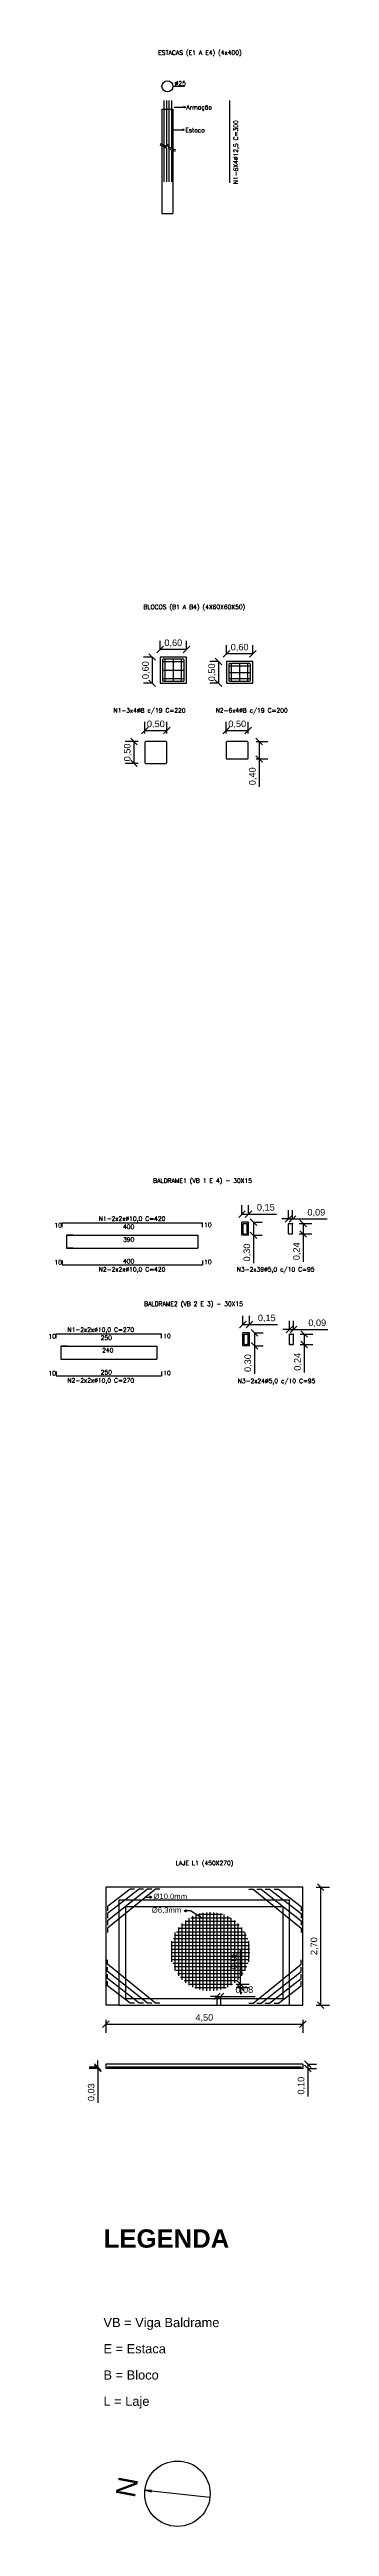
# Model space of a CAD drawing. Extents: x 0 to 11638, y -6007 to 0.
# Drawn here: x 10813.1 to 10819.5, y -5684.1 to -5627.5 of the extents above; entities that cross this region are included whole.
import ezdxf

# ---------------------------------------------------------------- set-up
doc = ezdxf.new("R2010")
doc.units = 0
doc.layers.get('0').update_dxf_attribs({"linetype": 'CONTINUOUS'})
doc.layers.get('Defpoints').update_dxf_attribs({"linetype": 'CONTINUOUS'})
for name, color, linetype in [('035', 5, 'CONTINUOUS'), ('ARQ - Cotas', 1, 'CONTINUOUS'), ('Arquitetônico - Alvenaria Alta', 251, 'CONTINUOUS'), ('Arquitetônico - Textos', 4, 'CONTINUOUS')]:
    doc.layers.add(name, color=color, linetype=linetype)
doc.layers.add('ARQ - Esquadrias', color=1, linetype='CONTINUOUS', lineweight=9)
doc.styles.add('ROMANS', font='romans.shx', dxfattribs={"height": 0.3})
doc.styles.get("Standard").update_dxf_attribs({"font": 'arial.ttf', "height": 0.15})
doc.dimstyles.get("Standard").update_dxf_attribs({"dimtxt": 0.1, "dimasz": 0.15, "dimexe": 0.2, "dimexo": 0.2, "dimgap": 0.05, "dimtad": 1, "dimzin": 0, "dimtxsty": 'STANDARD', "dimblk": 'OBLIQUE', "dimcen": 0.5, "dimclrd": 256, "dimclre": 256, "dimclrt": 256, "dimadec": 0, "dimazin": 0, "dimtfac": 1, "dimtmove": 0, "dimatfit": 3, "dimfxl": 0.1, "dimfxlon": 1, "dimtfillclr": 256, "dimtolj": 1, "dimtzin": 0, "dimlwd": -1, "dimarcsym": 0})

# ---------------------------------------------------------------- blocks, each defined once
blk = doc.blocks.new('_Oblique')
at = {"layer": 'ARQ - Esquadrias', "color": 0, "lineweight": -2}
blk.add_line((-0.5, -0.5), (0.5, 0.5), dxfattribs=at)
blk = doc.blocks.new('*D932')
at = {"layer": 'ARQ - Cotas', "lineweight": -2, "transparency": 16777216}
for p, q in [((10818.801, -5654.341), (10819.091, -5654.341)), ((10818.801, -5654.581), (10819.091, -5654.581))]:
    blk.add_line(p, q, dxfattribs=at)
at = {"layer": 'ARQ - Cotas', "transparency": 16777216}
for p, q in [((10818.891, -5654.341), (10818.891, -5654.581)), ((10818.891, -5654.581), (10818.891, -5655.22))]:
    blk.add_line(p, q, dxfattribs=at)
at = {"layer": 'Defpoints', "color": 0, "lineweight": -2, "transparency": 16777216}
for p in [(10818.601, -5654.341), (10818.601, -5654.581), (10818.891, -5654.581)]:
    blk.add_point(p, dxfattribs=at)
at = {"layer": 'ARQ - Cotas', "transparency": 16777216, "xscale": 0.15, "yscale": 0.15, "zscale": 0.15}
for p, rotation in [((10818.891, -5654.341), 90), ((10818.891, -5654.581), 270)]:
    blk.add_blockref('_Oblique', p, dxfattribs=dict(at, rotation=rotation))
at = {"layer": 'ARQ - Cotas', "lineweight": -2, "transparency": 16777216, "insert": (10818.751, -5654.976), "char_height": 0.15, "attachment_point": 5, "rotation": 90}
blk.add_mtext('\\A1;0,24', dxfattribs=at)
blk = doc.blocks.new('*D933')
at = {"layer": 'ARQ - Cotas', "lineweight": -2, "transparency": 16777216}
for p, q in [((10817.756, -5654.311), (10817.956, -5654.311)), ((10817.756, -5654.611), (10817.956, -5654.611))]:
    blk.add_line(p, q, dxfattribs=at)
at = {"layer": 'ARQ - Cotas', "transparency": 16777216}
for p, q in [((10817.756, -5654.311), (10817.756, -5654.611)), ((10817.756, -5654.611), (10817.756, -5655.25))]:
    blk.add_line(p, q, dxfattribs=at)
at = {"layer": 'Defpoints', "color": 0, "lineweight": -2, "transparency": 16777216}
for p in [(10817.642, -5654.311), (10817.642, -5654.611), (10817.756, -5654.611)]:
    blk.add_point(p, dxfattribs=at)
at = {"layer": 'ARQ - Cotas', "transparency": 16777216, "xscale": 0.15, "yscale": 0.15, "zscale": 0.15}
for p, rotation in [((10817.756, -5654.311), 90), ((10817.756, -5654.611), 270)]:
    blk.add_blockref('_Oblique', p, dxfattribs=dict(at, rotation=rotation))
at = {"layer": 'ARQ - Cotas', "lineweight": -2, "transparency": 16777216, "insert": (10817.616, -5655.005), "char_height": 0.15, "attachment_point": 5, "rotation": 90}
blk.add_mtext('\\A1;0,30', dxfattribs=at)
blk = doc.blocks.new('*D934')
at = {"layer": 'ARQ - Cotas', "lineweight": -2, "transparency": 16777216}
for p, q in [((10815.441, -5641.383), (10815.241, -5641.383)), ((10815.441, -5641.983), (10815.241, -5641.983))]:
    blk.add_line(p, q, dxfattribs=at)
at = {"layer": 'ARQ - Cotas', "transparency": 16777216}
blk.add_line((10815.441, -5641.383), (10815.441, -5641.983), dxfattribs=at)
at = {"layer": 'Defpoints', "color": 0, "lineweight": -2, "transparency": 16777216}
for p in [(10815.623, -5641.383), (10815.441, -5641.983), (10815.623, -5641.983)]:
    blk.add_point(p, dxfattribs=at)
at = {"layer": 'ARQ - Cotas', "transparency": 16777216, "xscale": 0.15, "yscale": 0.15, "zscale": 0.15}
for p, rotation in [((10815.441, -5641.383), 90), ((10815.441, -5641.983), 270)]:
    blk.add_blockref('_Oblique', p, dxfattribs=dict(at, rotation=rotation))
at = {"layer": 'ARQ - Cotas', "lineweight": -2, "transparency": 16777216, "insert": (10815.301, -5641.683), "char_height": 0.15, "attachment_point": 5, "rotation": 90}
blk.add_mtext('\\A1;0,60', dxfattribs=at)
blk = doc.blocks.new('*D935')
at = {"layer": 'ARQ - Cotas', "lineweight": -2, "transparency": 16777216}
for p, q in [((10815.623, -5641.21), (10815.623, -5641.01)), ((10816.223, -5641.21), (10816.223, -5641.01))]:
    blk.add_line(p, q, dxfattribs=at)
at = {"layer": 'ARQ - Cotas', "transparency": 16777216}
blk.add_line((10816.223, -5641.21), (10815.623, -5641.21), dxfattribs=at)
at = {"layer": 'Defpoints', "color": 0, "lineweight": -2, "transparency": 16777216}
for p in [(10815.623, -5641.21), (10815.623, -5641.383), (10816.223, -5641.383)]:
    blk.add_point(p, dxfattribs=at)
at = {"layer": 'ARQ - Cotas', "transparency": 16777216, "xscale": 0.15, "yscale": 0.15, "zscale": 0.15, "rotation": 180}
blk.add_blockref('_Oblique', (10815.623, -5641.21), dxfattribs=at)
at = {"layer": 'ARQ - Cotas', "transparency": 16777216, "xscale": 0.15, "yscale": 0.15, "zscale": 0.15}
blk.add_blockref('_Oblique', (10816.223, -5641.21), dxfattribs=at)
at = {"layer": 'ARQ - Cotas', "lineweight": -2, "transparency": 16777216, "insert": (10815.923, -5641.07), "char_height": 0.15, "attachment_point": 5}
blk.add_mtext('\\A1;0,60', dxfattribs=at)
blk = doc.blocks.new('*D936')
at = {"layer": 'ARQ - Cotas', "lineweight": -2, "transparency": 16777216}
for p, q in [((10817.813, -5643.315), (10818.083, -5643.315)), ((10817.813, -5643.715), (10818.083, -5643.715))]:
    blk.add_line(p, q, dxfattribs=at)
at = {"layer": 'ARQ - Cotas', "transparency": 16777216}
for p, q in [((10817.883, -5643.315), (10817.883, -5643.715)), ((10817.883, -5643.715), (10817.883, -5644.354))]:
    blk.add_line(p, q, dxfattribs=at)
at = {"layer": 'Defpoints', "color": 0, "lineweight": -2, "transparency": 16777216}
for p in [(10817.613, -5643.315), (10817.613, -5643.715), (10817.883, -5643.715)]:
    blk.add_point(p, dxfattribs=at)
at = {"layer": 'ARQ - Cotas', "transparency": 16777216, "xscale": 0.15, "yscale": 0.15, "zscale": 0.15}
for p, rotation in [((10817.883, -5643.315), 90), ((10817.883, -5643.715), 270)]:
    blk.add_blockref('_Oblique', p, dxfattribs=dict(at, rotation=rotation))
at = {"layer": 'ARQ - Cotas', "lineweight": -2, "transparency": 16777216, "insert": (10817.743, -5644.11), "char_height": 0.15, "attachment_point": 5, "rotation": 90}
blk.add_mtext('\\A1;0,40', dxfattribs=at)
blk = doc.blocks.new('*D937')
at = {"layer": 'ARQ - Cotas', "lineweight": -2, "transparency": 16777216}
for p, q in [((10817.133, -5643.135), (10817.133, -5642.865)), ((10817.633, -5643.135), (10817.633, -5642.865))]:
    blk.add_line(p, q, dxfattribs=at)
at = {"layer": 'ARQ - Cotas', "transparency": 16777216}
blk.add_line((10817.133, -5643.065), (10817.633, -5643.065), dxfattribs=at)
at = {"layer": 'Defpoints', "color": 0, "lineweight": -2, "transparency": 16777216}
for p in [(10817.133, -5643.335), (10817.633, -5643.065), (10817.633, -5643.335)]:
    blk.add_point(p, dxfattribs=at)
at = {"layer": 'ARQ - Cotas', "transparency": 16777216, "xscale": 0.15, "yscale": 0.15, "zscale": 0.15, "rotation": 180}
blk.add_blockref('_Oblique', (10817.133, -5643.065), dxfattribs=at)
at = {"layer": 'ARQ - Cotas', "transparency": 16777216, "xscale": 0.15, "yscale": 0.15, "zscale": 0.15}
blk.add_blockref('_Oblique', (10817.633, -5643.065), dxfattribs=at)
at = {"layer": 'ARQ - Cotas', "lineweight": -2, "transparency": 16777216, "insert": (10817.383, -5642.925), "char_height": 0.15, "attachment_point": 5}
blk.add_mtext('\\A1;0,50', dxfattribs=at)
blk = doc.blocks.new('*D923')
at = {"layer": 'ARQ - Cotas', "lineweight": -2, "transparency": 16777216}
for p, q in [((10816.956, -5641.483), (10816.756, -5641.483)), ((10816.956, -5641.983), (10816.756, -5641.983))]:
    blk.add_line(p, q, dxfattribs=at)
at = {"layer": 'ARQ - Cotas', "transparency": 16777216}
blk.add_line((10816.956, -5641.483), (10816.956, -5641.983), dxfattribs=at)
at = {"layer": 'Defpoints', "color": 0, "lineweight": -2, "transparency": 16777216}
for p in [(10817.138, -5641.483), (10816.956, -5641.983), (10817.138, -5641.983)]:
    blk.add_point(p, dxfattribs=at)
at = {"layer": 'ARQ - Cotas', "transparency": 16777216, "xscale": 0.15, "yscale": 0.15, "zscale": 0.15}
for p, rotation in [((10816.956, -5641.483), 90), ((10816.956, -5641.983), 270)]:
    blk.add_blockref('_Oblique', p, dxfattribs=dict(at, rotation=rotation))
at = {"layer": 'ARQ - Cotas', "lineweight": -2, "transparency": 16777216, "insert": (10816.815, -5641.733), "char_height": 0.15, "attachment_point": 5, "rotation": 90}
blk.add_mtext('\\A1;0,50', dxfattribs=at)
blk = doc.blocks.new('*D924')
at = {"layer": 'ARQ - Cotas', "lineweight": -2, "transparency": 16777216}
for p, q in [((10817.138, -5641.31), (10817.138, -5641.11)), ((10817.738, -5641.31), (10817.738, -5641.11))]:
    blk.add_line(p, q, dxfattribs=at)
at = {"layer": 'ARQ - Cotas', "transparency": 16777216}
blk.add_line((10817.738, -5641.31), (10817.138, -5641.31), dxfattribs=at)
at = {"layer": 'Defpoints', "color": 0, "lineweight": -2, "transparency": 16777216}
for p in [(10817.138, -5641.31), (10817.138, -5641.483), (10817.738, -5641.483)]:
    blk.add_point(p, dxfattribs=at)
at = {"layer": 'ARQ - Cotas', "transparency": 16777216, "xscale": 0.15, "yscale": 0.15, "zscale": 0.15, "rotation": 180}
blk.add_blockref('_Oblique', (10817.138, -5641.31), dxfattribs=at)
at = {"layer": 'ARQ - Cotas', "transparency": 16777216, "xscale": 0.15, "yscale": 0.15, "zscale": 0.15}
blk.add_blockref('_Oblique', (10817.738, -5641.31), dxfattribs=at)
at = {"layer": 'ARQ - Cotas', "lineweight": -2, "transparency": 16777216, "insert": (10817.438, -5641.17), "char_height": 0.15, "attachment_point": 5}
blk.add_mtext('\\A1;0,60', dxfattribs=at)
blk = doc.blocks.new('*D925')
at = {"layer": 'ARQ - Cotas', "lineweight": -2, "transparency": 16777216}
for p, q in [((10815.124, -5643.315), (10814.824, -5643.315)), ((10815.124, -5643.815), (10814.824, -5643.815))]:
    blk.add_line(p, q, dxfattribs=at)
at = {"layer": 'ARQ - Cotas', "transparency": 16777216}
blk.add_line((10815.024, -5643.315), (10815.024, -5643.815), dxfattribs=at)
at = {"layer": 'Defpoints', "color": 0, "lineweight": -2, "transparency": 16777216}
for p in [(10815.754, -5643.315), (10815.024, -5643.815), (10815.754, -5643.815)]:
    blk.add_point(p, dxfattribs=at)
at = {"layer": 'ARQ - Cotas', "transparency": 16777216, "xscale": 0.15, "yscale": 0.15, "zscale": 0.15}
for p, rotation in [((10815.024, -5643.315), 90), ((10815.024, -5643.815), 270)]:
    blk.add_blockref('_Oblique', p, dxfattribs=dict(at, rotation=rotation))
at = {"layer": 'ARQ - Cotas', "lineweight": -2, "transparency": 16777216, "insert": (10814.884, -5643.565), "char_height": 0.15, "attachment_point": 5, "rotation": 90}
blk.add_mtext('\\A1;0,50', dxfattribs=at)
blk = doc.blocks.new('*D926')
at = {"layer": 'ARQ - Cotas', "lineweight": -2, "transparency": 16777216}
for p, q in [((10815.274, -5643.135), (10815.274, -5642.865)), ((10815.774, -5643.135), (10815.774, -5642.865))]:
    blk.add_line(p, q, dxfattribs=at)
at = {"layer": 'ARQ - Cotas', "transparency": 16777216}
blk.add_line((10815.274, -5643.065), (10815.774, -5643.065), dxfattribs=at)
at = {"layer": 'Defpoints', "color": 0, "lineweight": -2, "transparency": 16777216}
for p in [(10815.274, -5643.335), (10815.774, -5643.065), (10815.774, -5643.335)]:
    blk.add_point(p, dxfattribs=at)
at = {"layer": 'ARQ - Cotas', "transparency": 16777216, "xscale": 0.15, "yscale": 0.15, "zscale": 0.15, "rotation": 180}
blk.add_blockref('_Oblique', (10815.274, -5643.065), dxfattribs=at)
at = {"layer": 'ARQ - Cotas', "transparency": 16777216, "xscale": 0.15, "yscale": 0.15, "zscale": 0.15}
blk.add_blockref('_Oblique', (10815.774, -5643.065), dxfattribs=at)
at = {"layer": 'ARQ - Cotas', "lineweight": -2, "transparency": 16777216, "insert": (10815.524, -5642.925), "char_height": 0.15, "attachment_point": 5}
blk.add_mtext('\\A1;0,50', dxfattribs=at)
blk = doc.blocks.new('*D927')
at = {"layer": 'ARQ - Cotas', "transparency": 16777216}
for p, q in [((10818.556, -5654.238), (10818.406, -5654.238)), ((10818.556, -5654.238), (10818.646, -5654.238)), ((10818.646, -5654.238), (10819.436, -5654.238))]:
    blk.add_line(p, q, dxfattribs=at)
at = {"layer": 'ARQ - Cotas', "lineweight": -2, "transparency": 16777216}
for p, q in [((10818.556, -5654.238), (10818.556, -5654.038)), ((10818.646, -5654.238), (10818.646, -5654.038))]:
    blk.add_line(p, q, dxfattribs=at)
at = {"layer": 'Defpoints', "color": 0, "lineweight": -2, "transparency": 16777216}
for p in [(10818.646, -5654.238), (10818.556, -5654.366), (10818.646, -5654.366)]:
    blk.add_point(p, dxfattribs=at)
at = {"layer": 'ARQ - Cotas', "transparency": 16777216, "xscale": 0.15, "yscale": 0.15, "zscale": 0.15}
blk.add_blockref('_Oblique', (10818.556, -5654.238), dxfattribs=at)
at = {"layer": 'ARQ - Cotas', "transparency": 16777216, "xscale": 0.15, "yscale": 0.15, "zscale": 0.15, "rotation": 180}
blk.add_blockref('_Oblique', (10818.646, -5654.238), dxfattribs=at)
at = {"layer": 'ARQ - Cotas', "lineweight": -2, "transparency": 16777216, "insert": (10819.191, -5654.098), "char_height": 0.15, "attachment_point": 5}
blk.add_mtext('\\A1;0,09', dxfattribs=at)
blk = doc.blocks.new('*D928')
at = {"layer": 'ARQ - Cotas', "lineweight": -2, "transparency": 16777216}
for p, q in [((10817.492, -5654.125), (10817.492, -5653.925)), ((10817.642, -5654.125), (10817.642, -5653.925))]:
    blk.add_line(p, q, dxfattribs=at)
at = {"layer": 'ARQ - Cotas', "transparency": 16777216}
for p, q in [((10817.492, -5654.125), (10817.642, -5654.125)), ((10817.642, -5654.125), (10818.283, -5654.125))]:
    blk.add_line(p, q, dxfattribs=at)
at = {"layer": 'Defpoints', "color": 0, "lineweight": -2, "transparency": 16777216}
for p in [(10817.642, -5654.125), (10817.492, -5654.311), (10817.642, -5654.311)]:
    blk.add_point(p, dxfattribs=at)
at = {"layer": 'ARQ - Cotas', "transparency": 16777216, "xscale": 0.15, "yscale": 0.15, "zscale": 0.15, "rotation": 180}
blk.add_blockref('_Oblique', (10817.492, -5654.125), dxfattribs=at)
at = {"layer": 'ARQ - Cotas', "transparency": 16777216, "xscale": 0.15, "yscale": 0.15, "zscale": 0.15}
blk.add_blockref('_Oblique', (10817.642, -5654.125), dxfattribs=at)
at = {"layer": 'ARQ - Cotas', "lineweight": -2, "transparency": 16777216, "insert": (10818.037, -5653.985), "char_height": 0.15, "attachment_point": 5}
blk.add_mtext('\\A1;0,15', dxfattribs=at)
blk = doc.blocks.new('*D938')
at = {"layer": 'ARQ - Cotas', "transparency": 16777216}
for p, q in [((10816.921, -5672.021), (10816.771, -5672.021)), ((10816.921, -5672.021), (10817.001, -5672.021)), ((10817.001, -5672.021), (10817.791, -5672.021))]:
    blk.add_line(p, q, dxfattribs=at)
at = {"layer": 'ARQ - Cotas', "lineweight": -2, "transparency": 16777216}
for p, q in [((10816.921, -5672.021), (10816.921, -5672.221)), ((10817.001, -5672.021), (10817.001, -5672.221))]:
    blk.add_line(p, q, dxfattribs=at)
at = {"layer": 'Defpoints', "color": 0, "lineweight": -2, "transparency": 16777216}
for p in [(10816.921, -5671.821), (10817.001, -5671.821), (10817.001, -5672.021)]:
    blk.add_point(p, dxfattribs=at)
at = {"layer": 'ARQ - Cotas', "transparency": 16777216, "xscale": 0.15, "yscale": 0.15, "zscale": 0.15}
blk.add_blockref('_Oblique', (10816.921, -5672.021), dxfattribs=at)
at = {"layer": 'ARQ - Cotas', "transparency": 16777216, "xscale": 0.15, "yscale": 0.15, "zscale": 0.15, "rotation": 180}
blk.add_blockref('_Oblique', (10817.001, -5672.021), dxfattribs=at)
at = {"layer": 'ARQ - Cotas', "lineweight": -2, "transparency": 16777216, "insert": (10817.546, -5671.881), "char_height": 0.15, "attachment_point": 5}
blk.add_mtext('\\A1;0,08', dxfattribs=at)
blk = doc.blocks.new('*D939')
at = {"layer": 'ARQ - Cotas', "transparency": 16777216}
for p, q in [((10817.46, -5671.741), (10817.46, -5670.951)), ((10817.46, -5671.821), (10817.46, -5671.741)), ((10817.46, -5671.821), (10817.46, -5671.971))]:
    blk.add_line(p, q, dxfattribs=at)
at = {"layer": 'ARQ - Cotas', "lineweight": -2, "transparency": 16777216}
for p, q in [((10817.36, -5671.741), (10817.66, -5671.741)), ((10817.36, -5671.821), (10817.66, -5671.821))]:
    blk.add_line(p, q, dxfattribs=at)
at = {"layer": 'Defpoints', "color": 0, "lineweight": -2, "transparency": 16777216}
for p in [(10817.081, -5671.741), (10817.081, -5671.821), (10817.46, -5671.741)]:
    blk.add_point(p, dxfattribs=at)
at = {"layer": 'ARQ - Cotas', "transparency": 16777216, "xscale": 0.15, "yscale": 0.15, "zscale": 0.15}
for p, rotation in [((10817.46, -5671.741), 270), ((10817.46, -5671.821), 90)]:
    blk.add_blockref('_Oblique', p, dxfattribs=dict(at, rotation=rotation))
at = {"layer": 'ARQ - Cotas', "lineweight": -2, "transparency": 16777216, "insert": (10817.32, -5671.196), "char_height": 0.15, "attachment_point": 5, "rotation": 90}
blk.add_mtext('\\A1;0,08', dxfattribs=at)
blk = doc.blocks.new('*D940')
at = {"layer": 'ARQ - Cotas', "lineweight": -2, "transparency": 16777216}
for p, q in [((10818.822, -5656.87), (10819.112, -5656.87)), ((10818.822, -5657.11), (10819.112, -5657.11))]:
    blk.add_line(p, q, dxfattribs=at)
at = {"layer": 'ARQ - Cotas', "transparency": 16777216}
for p, q in [((10818.912, -5656.87), (10818.912, -5657.11)), ((10818.912, -5657.11), (10818.912, -5657.749))]:
    blk.add_line(p, q, dxfattribs=at)
at = {"layer": 'Defpoints', "color": 0, "lineweight": -2, "transparency": 16777216}
for p in [(10818.622, -5656.87), (10818.622, -5657.11), (10818.912, -5657.11)]:
    blk.add_point(p, dxfattribs=at)
at = {"layer": 'ARQ - Cotas', "transparency": 16777216, "xscale": 0.15, "yscale": 0.15, "zscale": 0.15}
for p, rotation in [((10818.912, -5656.87), 90), ((10818.912, -5657.11), 270)]:
    blk.add_blockref('_Oblique', p, dxfattribs=dict(at, rotation=rotation))
at = {"layer": 'ARQ - Cotas', "lineweight": -2, "transparency": 16777216, "insert": (10818.772, -5657.505), "char_height": 0.15, "attachment_point": 5, "rotation": 90}
blk.add_mtext('\\A1;0,24', dxfattribs=at)
blk = doc.blocks.new('*D941')
at = {"layer": 'ARQ - Cotas', "lineweight": -2, "transparency": 16777216}
for p, q in [((10817.777, -5656.84), (10817.977, -5656.84)), ((10817.777, -5657.14), (10817.977, -5657.14))]:
    blk.add_line(p, q, dxfattribs=at)
at = {"layer": 'ARQ - Cotas', "transparency": 16777216}
for p, q in [((10817.777, -5656.84), (10817.777, -5657.14)), ((10817.777, -5657.14), (10817.777, -5657.779))]:
    blk.add_line(p, q, dxfattribs=at)
at = {"layer": 'Defpoints', "color": 0, "lineweight": -2, "transparency": 16777216}
for p in [(10817.663, -5656.84), (10817.663, -5657.14), (10817.777, -5657.14)]:
    blk.add_point(p, dxfattribs=at)
at = {"layer": 'ARQ - Cotas', "transparency": 16777216, "xscale": 0.15, "yscale": 0.15, "zscale": 0.15}
for p, rotation in [((10817.777, -5656.84), 90), ((10817.777, -5657.14), 270)]:
    blk.add_blockref('_Oblique', p, dxfattribs=dict(at, rotation=rotation))
at = {"layer": 'ARQ - Cotas', "lineweight": -2, "transparency": 16777216, "insert": (10817.637, -5657.534), "char_height": 0.15, "attachment_point": 5, "rotation": 90}
blk.add_mtext('\\A1;0,30', dxfattribs=at)
blk = doc.blocks.new('*D942')
at = {"layer": 'ARQ - Cotas', "transparency": 16777216}
for p, q in [((10818.577, -5656.766), (10818.427, -5656.766)), ((10818.577, -5656.766), (10818.667, -5656.766)), ((10818.667, -5656.766), (10819.457, -5656.766))]:
    blk.add_line(p, q, dxfattribs=at)
at = {"layer": 'ARQ - Cotas', "lineweight": -2, "transparency": 16777216}
for p, q in [((10818.577, -5656.766), (10818.577, -5656.566)), ((10818.667, -5656.766), (10818.667, -5656.566))]:
    blk.add_line(p, q, dxfattribs=at)
at = {"layer": 'Defpoints', "color": 0, "lineweight": -2, "transparency": 16777216}
for p in [(10818.577, -5656.895), (10818.667, -5656.766), (10818.667, -5656.895)]:
    blk.add_point(p, dxfattribs=at)
at = {"layer": 'ARQ - Cotas', "transparency": 16777216, "xscale": 0.15, "yscale": 0.15, "zscale": 0.15}
blk.add_blockref('_Oblique', (10818.577, -5656.766), dxfattribs=at)
at = {"layer": 'ARQ - Cotas', "transparency": 16777216, "xscale": 0.15, "yscale": 0.15, "zscale": 0.15, "rotation": 180}
blk.add_blockref('_Oblique', (10818.667, -5656.766), dxfattribs=at)
at = {"layer": 'ARQ - Cotas', "lineweight": -2, "transparency": 16777216, "insert": (10819.212, -5656.626), "char_height": 0.15, "attachment_point": 5}
blk.add_mtext('\\A1;0,09', dxfattribs=at)
blk = doc.blocks.new('*D943')
at = {"layer": 'ARQ - Cotas', "lineweight": -2, "transparency": 16777216}
for p, q in [((10817.513, -5656.654), (10817.513, -5656.454)), ((10817.663, -5656.654), (10817.663, -5656.454))]:
    blk.add_line(p, q, dxfattribs=at)
at = {"layer": 'ARQ - Cotas', "transparency": 16777216}
for p, q in [((10817.513, -5656.654), (10817.663, -5656.654)), ((10817.663, -5656.654), (10818.303, -5656.654))]:
    blk.add_line(p, q, dxfattribs=at)
at = {"layer": 'Defpoints', "color": 0, "lineweight": -2, "transparency": 16777216}
for p in [(10817.513, -5656.84), (10817.663, -5656.654), (10817.663, -5656.84)]:
    blk.add_point(p, dxfattribs=at)
at = {"layer": 'ARQ - Cotas', "transparency": 16777216, "xscale": 0.15, "yscale": 0.15, "zscale": 0.15, "rotation": 180}
blk.add_blockref('_Oblique', (10817.513, -5656.654), dxfattribs=at)
at = {"layer": 'ARQ - Cotas', "transparency": 16777216, "xscale": 0.15, "yscale": 0.15, "zscale": 0.15}
blk.add_blockref('_Oblique', (10817.663, -5656.654), dxfattribs=at)
at = {"layer": 'ARQ - Cotas', "lineweight": -2, "transparency": 16777216, "insert": (10818.058, -5656.514), "char_height": 0.15, "attachment_point": 5}
blk.add_mtext('\\A1;0,15', dxfattribs=at)
blk = doc.blocks.new('*D944')
at = {"layer": 'ARQ - Cotas', "lineweight": -2, "transparency": 16777216}
for p, q in [((10819.189, -5669.522), (10819.489, -5669.522)), ((10819.189, -5672.222), (10819.489, -5672.222))]:
    blk.add_line(p, q, dxfattribs=at)
at = {"layer": 'ARQ - Cotas', "transparency": 16777216}
blk.add_line((10819.289, -5669.522), (10819.289, -5672.222), dxfattribs=at)
at = {"layer": 'Defpoints', "color": 0, "lineweight": -2, "transparency": 16777216}
for p in [(10818.581, -5669.522), (10818.881, -5672.222), (10819.289, -5672.222)]:
    blk.add_point(p, dxfattribs=at)
at = {"layer": 'ARQ - Cotas', "transparency": 16777216, "xscale": 0.15, "yscale": 0.15, "zscale": 0.15}
for p, rotation in [((10819.289, -5669.522), 90), ((10819.289, -5672.222), 270)]:
    blk.add_blockref('_Oblique', p, dxfattribs=dict(at, rotation=rotation))
at = {"layer": 'ARQ - Cotas', "lineweight": -2, "transparency": 16777216, "insert": (10819.149, -5670.872), "char_height": 0.15, "attachment_point": 5, "rotation": 90}
blk.add_mtext('\\A1;2,70', dxfattribs=at)
blk = doc.blocks.new('*D945')
at = {"layer": 'ARQ - Cotas', "lineweight": -2, "transparency": 16777216}
for p, q in [((10814.381, -5672.558), (10814.381, -5672.858)), ((10818.881, -5672.558), (10818.881, -5672.858))]:
    blk.add_line(p, q, dxfattribs=at)
at = {"layer": 'ARQ - Cotas', "transparency": 16777216}
blk.add_line((10814.381, -5672.658), (10818.881, -5672.658), dxfattribs=at)
at = {"layer": 'Defpoints', "color": 0, "lineweight": -2, "transparency": 16777216}
for p in [(10814.381, -5672.222), (10818.881, -5672.222), (10818.881, -5672.658)]:
    blk.add_point(p, dxfattribs=at)
at = {"layer": 'ARQ - Cotas', "transparency": 16777216, "xscale": 0.15, "yscale": 0.15, "zscale": 0.15, "rotation": 180}
blk.add_blockref('_Oblique', (10814.381, -5672.658), dxfattribs=at)
at = {"layer": 'ARQ - Cotas', "transparency": 16777216, "xscale": 0.15, "yscale": 0.15, "zscale": 0.15}
blk.add_blockref('_Oblique', (10818.881, -5672.658), dxfattribs=at)
at = {"layer": 'ARQ - Cotas', "lineweight": -2, "transparency": 16777216, "insert": (10816.631, -5672.518), "char_height": 0.15, "attachment_point": 5}
blk.add_mtext('\\A1;4,50', dxfattribs=at)
blk = doc.blocks.new('*D946')
at = {"layer": 'ARQ - Cotas', "lineweight": -2, "transparency": 16777216}
for p, q in [((10818.996, -5673.57), (10819.196, -5673.57)), ((10818.996, -5673.67), (10819.196, -5673.67))]:
    blk.add_line(p, q, dxfattribs=at)
at = {"layer": 'ARQ - Cotas', "transparency": 16777216}
for p, q in [((10818.996, -5673.57), (10818.996, -5673.67)), ((10818.996, -5673.67), (10818.996, -5674.309))]:
    blk.add_line(p, q, dxfattribs=at)
at = {"layer": 'Defpoints', "color": 0, "lineweight": -2, "transparency": 16777216}
for p in [(10818.881, -5673.57), (10818.881, -5673.67), (10818.996, -5673.67)]:
    blk.add_point(p, dxfattribs=at)
at = {"layer": 'ARQ - Cotas', "transparency": 16777216, "xscale": 0.15, "yscale": 0.15, "zscale": 0.15}
for p, rotation in [((10818.996, -5673.57), 90), ((10818.996, -5673.67), 270)]:
    blk.add_blockref('_Oblique', p, dxfattribs=dict(at, rotation=rotation))
at = {"layer": 'ARQ - Cotas', "lineweight": -2, "transparency": 16777216, "insert": (10818.856, -5674.064), "char_height": 0.15, "attachment_point": 5, "rotation": 90}
blk.add_mtext('\\A1;0,10', dxfattribs=at)
blk = doc.blocks.new('*D947')
at = {"layer": 'ARQ - Cotas', "transparency": 16777216}
for p, q in [((10814.201, -5673.64), (10814.201, -5673.49)), ((10814.201, -5673.64), (10814.201, -5673.67)), ((10814.201, -5673.67), (10814.201, -5674.459))]:
    blk.add_line(p, q, dxfattribs=at)
at = {"layer": 'ARQ - Cotas', "lineweight": -2, "transparency": 16777216}
for p, q in [((10814.211, -5673.64), (10814.001, -5673.64)), ((10814.211, -5673.67), (10814.001, -5673.67))]:
    blk.add_line(p, q, dxfattribs=at)
at = {"layer": 'Defpoints', "color": 0, "lineweight": -2, "transparency": 16777216}
for p in [(10814.201, -5673.67), (10814.411, -5673.64), (10814.411, -5673.67)]:
    blk.add_point(p, dxfattribs=at)
at = {"layer": 'ARQ - Cotas', "transparency": 16777216, "xscale": 0.15, "yscale": 0.15, "zscale": 0.15}
for p, rotation in [((10814.201, -5673.64), 270), ((10814.201, -5673.67), 90)]:
    blk.add_blockref('_Oblique', p, dxfattribs=dict(at, rotation=rotation))
at = {"layer": 'ARQ - Cotas', "lineweight": -2, "transparency": 16777216, "insert": (10814.06, -5674.214), "char_height": 0.15, "attachment_point": 5, "rotation": 90}
blk.add_mtext('\\A1;0,03', dxfattribs=at)

msp = doc.modelspace()

# ---------------------------------------------------------------- linework, layer by layer
at = {"linetype": 'Continuous'}
for p, q in [((10814.381, -5669.522), (10814.381, -5672.222)), ((10818.881, -5669.522), (10814.381, -5669.522)), ((10818.881, -5672.222), (10818.881, -5669.522)), ((10815.288, -5669.754), (10815.434, -5669.753)), ((10815.434, -5669.753), (10815.386, -5669.727)), ((10815.434, -5669.753), (10815.386, -5669.779)), ((10816.173, -5670.062), (10816.221, -5670.036)), ((10816.319, -5670.062), (10816.173, -5670.062)), ((10816.173, -5670.062), (10816.22, -5670.088)), ((10816.565, -5670.223), (10816.319, -5670.062)), ((10814.681, -5672.222), (10814.381, -5672.222)), ((10814.681, -5672.222), (10818.581, -5672.222)), ((10818.581, -5672.222), (10818.881, -5672.222)), ((10814.381, -5673.57), (10814.381, -5673.67)), ((10818.881, -5673.57), (10814.381, -5673.57)), ((10818.881, -5673.67), (10814.381, -5673.67)), ((10818.881, -5673.57), (10818.881, -5673.67)), ((10815.28, -5683.319), (10815.426, -5683.315)), ((10815.28, -5683.319), (10816.754, -5683.479)), ((10815.28, -5683.319), (10815.422, -5683.354))]:
    msp.add_line(p, q, dxfattribs=at)
at = {"color": 6, "linetype": 'Continuous'}
for p, q in [((10815.332, -5669.567), (10814.421, -5670.294)), ((10815.518, -5669.567), (10814.421, -5670.459)), ((10814.934, -5669.569), (10814.421, -5669.967)), ((10815.143, -5669.57), (10814.421, -5670.129)), ((10815.034, -5669.569), (10814.934, -5669.569)), ((10815.243, -5669.57), (10815.143, -5669.57)), ((10815.432, -5669.567), (10815.332, -5669.567)), ((10815.618, -5669.567), (10815.518, -5669.567)), ((10817.645, -5669.567), (10817.745, -5669.567)), ((10817.745, -5669.567), (10818.842, -5670.459)), ((10817.831, -5669.567), (10817.931, -5669.567)), ((10817.931, -5669.567), (10818.842, -5670.294)), ((10818.019, -5669.57), (10818.119, -5669.57)), ((10818.119, -5669.57), (10818.842, -5670.129)), ((10818.228, -5669.569), (10818.328, -5669.569)), ((10818.328, -5669.569), (10818.842, -5669.967)), ((10814.421, -5669.967), (10814.421, -5670.067)), ((10814.421, -5670.129), (10814.421, -5670.229)), ((10816.521, -5670.127), (10816.521, -5671.866)), ((10816.601, -5670.11), (10816.601, -5671.883)), ((10816.681, -5670.101), (10816.681, -5671.893)), ((10816.761, -5670.098), (10816.761, -5671.896)), ((10816.841, -5670.101), (10816.841, -5671.893)), ((10816.921, -5670.11), (10816.921, -5671.883)), ((10817.001, -5670.127), (10817.001, -5671.866)), ((10818.842, -5669.967), (10818.842, -5670.067)), ((10818.842, -5670.129), (10818.842, -5670.229)), ((10814.421, -5670.294), (10814.421, -5670.394)), ((10814.421, -5670.459), (10814.421, -5670.559)), ((10815.925, -5670.701), (10817.623, -5670.701)), ((10815.957, -5670.621), (10817.59, -5670.621)), ((10815.961, -5670.563), (10815.961, -5671.43)), ((10815.999, -5670.541), (10817.549, -5670.541)), ((10816.041, -5670.442), (10816.041, -5671.551)), ((10816.052, -5670.461), (10817.496, -5670.461)), ((10816.119, -5670.381), (10817.429, -5670.381)), ((10816.121, -5670.353), (10816.121, -5671.64)), ((10816.201, -5670.284), (10816.201, -5671.71)), ((10816.205, -5670.301), (10817.343, -5670.301)), ((10816.281, -5670.229), (10816.281, -5671.765)), ((10816.32, -5670.221), (10817.228, -5670.221)), ((10816.361, -5670.186), (10816.361, -5671.808)), ((10816.441, -5670.152), (10816.441, -5671.841)), ((10816.499, -5670.141), (10817.049, -5670.141)), ((10817.081, -5670.152), (10817.081, -5671.841)), ((10817.161, -5670.186), (10817.161, -5671.808)), ((10817.241, -5670.229), (10817.241, -5671.765)), ((10817.321, -5670.284), (10817.321, -5671.71)), ((10817.401, -5670.353), (10817.401, -5671.64)), ((10817.481, -5670.442), (10817.481, -5671.551)), ((10817.561, -5670.563), (10817.561, -5671.43)), ((10818.842, -5670.294), (10818.842, -5670.394)), ((10818.842, -5670.459), (10818.842, -5670.559)), ((10814.421, -5671.285), (10814.421, -5671.185)), ((10815.875, -5671.021), (10817.672, -5671.021)), ((10815.877, -5670.941), (10817.671, -5670.941)), ((10815.881, -5670.761), (10815.881, -5671.232)), ((10815.881, -5671.101), (10817.667, -5671.101)), ((10815.885, -5670.861), (10817.662, -5670.861)), ((10815.894, -5671.181), (10817.654, -5671.181)), ((10815.901, -5670.781), (10817.646, -5670.781)), ((10815.915, -5671.261), (10817.633, -5671.261)), ((10817.641, -5670.761), (10817.641, -5671.232)), ((10818.842, -5671.285), (10818.842, -5671.185)), ((10815.518, -5672.176), (10814.421, -5671.285)), ((10814.421, -5671.45), (10814.421, -5671.35)), ((10815.332, -5672.176), (10814.421, -5671.45)), ((10814.421, -5671.615), (10814.421, -5671.515)), ((10815.143, -5672.173), (10814.421, -5671.615)), ((10814.421, -5671.777), (10814.421, -5671.677)), ((10814.934, -5672.174), (10814.421, -5671.777)), ((10815.944, -5671.341), (10817.604, -5671.341)), ((10815.981, -5671.421), (10817.566, -5671.421)), ((10816.03, -5671.501), (10817.518, -5671.501)), ((10816.091, -5671.581), (10817.457, -5671.581)), ((10816.091, -5671.581), (10817.457, -5671.581)), ((10816.168, -5671.661), (10817.38, -5671.661)), ((10816.27, -5671.741), (10817.278, -5671.741)), ((10816.415, -5671.821), (10817.133, -5671.821)), ((10817.745, -5672.176), (10818.842, -5671.285)), ((10817.931, -5672.176), (10818.842, -5671.45)), ((10818.119, -5672.173), (10818.842, -5671.615)), ((10818.328, -5672.174), (10818.842, -5671.777)), ((10818.842, -5671.45), (10818.842, -5671.35)), ((10818.842, -5671.615), (10818.842, -5671.515)), ((10818.842, -5671.777), (10818.842, -5671.677)), ((10815.034, -5672.174), (10814.934, -5672.174)), ((10815.243, -5672.173), (10815.143, -5672.173)), ((10815.432, -5672.176), (10815.332, -5672.176)), ((10815.618, -5672.176), (10815.518, -5672.176)), ((10817.645, -5672.176), (10817.745, -5672.176)), ((10817.831, -5672.176), (10817.931, -5672.176)), ((10818.019, -5672.173), (10818.119, -5672.173)), ((10818.228, -5672.174), (10818.328, -5672.174)), ((10818.851, -5673.64), (10814.411, -5673.64))]:
    msp.add_line(p, q, dxfattribs=at)
at = {"color": 9, "linetype": 'Continuous'}
for p, q in [((10814.681, -5669.822), (10814.681, -5672.222)), ((10818.581, -5669.822), (10814.681, -5669.822)), ((10814.831, -5669.972), (10814.831, -5672.072)), ((10818.431, -5669.972), (10814.831, -5669.972)), ((10818.431, -5672.072), (10818.431, -5669.972)), ((10818.581, -5672.222), (10818.581, -5669.822)), ((10814.831, -5672.072), (10818.431, -5672.072))]:
    msp.add_line(p, q, dxfattribs=at)
at = {"color": 62, "linetype": 'Continuous'}
msp.add_circle((10815.79, -5628.327), 0.126, dxfattribs=at)
msp.add_circle((10816.017, -5683.399), 0.748)
at = {"layer": 'Arquitetônico - Alvenaria Alta', "linetype": 'Continuous'}
for p, q in [((10816.223, -5641.383), (10815.623, -5641.383)), ((10815.623, -5641.383), (10815.623, -5641.983)), ((10816.223, -5641.983), (10816.223, -5641.383)), ((10817.738, -5641.483), (10817.138, -5641.483)), ((10817.138, -5641.483), (10817.138, -5641.983)), ((10817.738, -5641.983), (10817.738, -5641.483)), ((10815.623, -5641.983), (10816.223, -5641.983)), ((10817.138, -5641.983), (10817.738, -5641.983))]:
    msp.add_line(p, q, dxfattribs=at)
at = {"layer": 'Arquitetônico - Alvenaria Alta', "color": 6, "linetype": 'Continuous'}
for p, q in [((10815.673, -5641.453), (10815.673, -5641.913)), ((10816.153, -5641.433), (10815.693, -5641.433)), ((10816.173, -5641.913), (10816.173, -5641.453)), ((10817.188, -5641.553), (10817.188, -5641.913)), ((10817.668, -5641.533), (10817.208, -5641.533)), ((10817.688, -5641.913), (10817.688, -5641.553)), ((10815.693, -5641.933), (10816.153, -5641.933)), ((10817.208, -5641.933), (10817.668, -5641.933)), ((10815.274, -5643.335), (10815.274, -5643.795)), ((10815.754, -5643.315), (10815.294, -5643.315)), ((10815.774, -5643.795), (10815.774, -5643.335)), ((10817.133, -5643.335), (10817.133, -5643.695)), ((10817.613, -5643.315), (10817.153, -5643.315)), ((10817.633, -5643.695), (10817.633, -5643.335)), ((10815.294, -5643.815), (10815.754, -5643.815)), ((10817.153, -5643.715), (10817.613, -5643.715)), ((10817.522, -5654.572), (10817.522, -5654.352)), ((10817.612, -5654.571), (10817.612, -5654.351)), ((10818.556, -5654.572), (10818.556, -5654.352)), ((10818.646, -5654.571), (10818.646, -5654.351)), ((10817.543, -5657.101), (10817.543, -5656.881)), ((10817.633, -5657.1), (10817.633, -5656.88)), ((10818.577, -5657.101), (10818.577, -5656.881)), ((10818.667, -5657.1), (10818.667, -5656.88))]:
    msp.add_line(p, q, dxfattribs=at)
at = {"layer": 'Arquitetônico - Alvenaria Alta', "color": 62, "linetype": 'Continuous'}
for p, q in [((10813.634, -5654.606), (10813.484, -5654.606)), ((10817.492, -5654.611), (10817.492, -5654.311)), ((10817.642, -5654.311), (10817.492, -5654.311)), ((10817.642, -5654.611), (10817.492, -5654.611)), ((10817.642, -5654.611), (10817.642, -5654.311)), ((10813.634, -5654.906), (10813.484, -5654.906)), ((10817.513, -5657.14), (10817.513, -5656.84)), ((10817.663, -5656.84), (10817.513, -5656.84)), ((10817.663, -5657.14), (10817.663, -5656.84)), ((10813.5, -5657.146), (10813.35, -5657.146)), ((10817.663, -5657.14), (10817.513, -5657.14))]:
    msp.add_line(p, q, dxfattribs=at)
at = {"layer": 'Arquitetônico - Alvenaria Alta', "color": 6, "linetype": 'Continuous'}
for centre, start, end in [((10815.693, -5641.453), 90, 180), ((10816.153, -5641.453), 0, 90), ((10817.208, -5641.553), 90, 180), ((10817.668, -5641.553), 0, 90), ((10815.693, -5641.913), 180, 270), ((10816.153, -5641.913), 270, 0), ((10817.208, -5641.913), 180, 270), ((10817.668, -5641.913), 270, 0), ((10815.294, -5643.335), 90, 180), ((10815.754, -5643.335), 0, 90), ((10817.153, -5643.335), 90, 180), ((10817.613, -5643.335), 0, 90), ((10815.294, -5643.795), 180, 270), ((10815.754, -5643.795), 270, 0), ((10817.153, -5643.695), 180, 270), ((10817.613, -5643.695), 270, 0)]:
    msp.add_arc(centre, 0.02, start, end, dxfattribs=at)
at = {"layer": 'Arquitetônico - Textos', "color": 6}
for p, q in [((10815.705, -5628.649), (10815.707, -5629.669)), ((10815.767, -5628.653), (10815.767, -5629.707)), ((10815.823, -5628.649), (10815.823, -5629.717)), ((10815.885, -5628.653), (10815.885, -5629.743)), ((10817.216, -5630.535), (10817.216, -5628.65)), ((10815.705, -5629.717), (10815.705, -5630.512)), ((10815.767, -5629.743), (10815.767, -5630.512)), ((10815.823, -5629.766), (10815.823, -5630.512)), ((10815.885, -5629.791), (10815.885, -5630.512)), ((10816.173, -5641.493), (10815.673, -5641.493)), ((10815.673, -5641.683), (10816.173, -5641.683)), ((10815.733, -5641.433), (10815.733, -5641.933)), ((10815.923, -5641.433), (10815.923, -5641.933)), ((10816.113, -5641.933), (10816.113, -5641.433)), ((10817.688, -5641.593), (10817.188, -5641.593)), ((10817.188, -5641.733), (10817.688, -5641.733)), ((10817.248, -5641.533), (10817.248, -5641.933)), ((10817.438, -5641.533), (10817.438, -5641.933)), ((10817.628, -5641.933), (10817.628, -5641.533)), ((10815.673, -5641.873), (10816.173, -5641.873)), ((10817.188, -5641.873), (10817.688, -5641.873)), ((10813.384, -5654.426), (10813.384, -5654.326)), ((10813.384, -5654.326), (10816.588, -5654.326)), ((10816.588, -5654.426), (10816.588, -5654.326)), ((10817.532, -5654.342), (10817.602, -5654.341)), ((10817.532, -5654.582), (10817.602, -5654.581)), ((10818.566, -5654.342), (10818.636, -5654.341)), ((10818.566, -5654.582), (10818.636, -5654.581)), ((10813.384, -5655.185), (10813.384, -5655.285)), ((10813.384, -5655.285), (10816.588, -5655.285)), ((10816.588, -5655.185), (10816.588, -5655.285)), ((10813.25, -5656.967), (10813.25, -5656.867)), ((10813.25, -5656.867), (10815.653, -5656.867)), ((10815.653, -5656.967), (10815.653, -5656.867)), ((10817.553, -5656.871), (10817.623, -5656.87)), ((10818.587, -5656.871), (10818.657, -5656.87)), ((10817.553, -5657.111), (10817.623, -5657.11)), ((10818.587, -5657.111), (10818.657, -5657.11)), ((10813.25, -5657.725), (10813.25, -5657.825)), ((10813.25, -5657.825), (10815.653, -5657.825)), ((10815.653, -5657.725), (10815.653, -5657.825))]:
    msp.add_line(p, q, dxfattribs=at)
at = {"layer": 'Arquitetônico - Textos', "color": 62}
for p, q in [((10815.916, -5628.327), (10816.179, -5628.327)), ((10815.664, -5628.853), (10815.914, -5628.853)), ((10815.664, -5628.853), (10815.664, -5629.651)), ((10815.914, -5628.853), (10815.914, -5631.235)), ((10815.615, -5629.667), (10815.742, -5629.72)), ((10815.626, -5629.636), (10815.744, -5629.685)), ((10815.664, -5629.689), (10815.664, -5631.235)), ((10815.741, -5629.745), (10815.815, -5629.657)), ((10815.744, -5629.685), (10815.741, -5629.745)), ((10815.742, -5629.72), (10815.742, -5629.72)), ((10815.815, -5629.657), (10815.81, -5629.747)), ((10815.81, -5629.747), (10815.962, -5629.81)), ((10815.812, -5629.713), (10815.97, -5629.778)), ((10815.664, -5631.235), (10815.914, -5631.235)), ((10813.484, -5654.606), (10816.484, -5654.606)), ((10813.484, -5654.606), (10813.484, -5654.906)), ((10816.484, -5654.606), (10816.484, -5654.906)), ((10813.484, -5654.906), (10816.484, -5654.906)), ((10813.35, -5657.146), (10815.55, -5657.146)), ((10813.35, -5657.146), (10813.35, -5657.446)), ((10813.35, -5657.446), (10815.55, -5657.446)), ((10815.55, -5657.146), (10815.55, -5657.446))]:
    msp.add_line(p, q, dxfattribs=at)
at = {"layer": 'Arquitetônico - Textos', "color": 0}
for p, q in [((10815.914, -5629.324), (10816.175, -5629.324)), ((10815.939, -5628.802), (10816.2, -5628.802)), ((10816.175, -5629.324), (10816.14, -5629.309)), ((10816.175, -5629.324), (10816.14, -5629.339)), ((10816.2, -5628.802), (10816.165, -5628.787)), ((10816.2, -5628.802), (10816.165, -5628.817))]:
    msp.add_line(p, q, dxfattribs=at)
at = {"layer": 'Arquitetônico - Textos', "color": 6}
for centre in [(10817.53, -5654.349), (10817.53, -5654.574), (10817.604, -5654.348), (10817.604, -5654.573), (10818.564, -5654.349), (10818.564, -5654.574), (10818.639, -5654.348), (10818.639, -5654.573), (10817.55, -5656.878), (10817.55, -5657.103), (10817.625, -5656.877), (10817.625, -5657.102), (10818.585, -5656.878), (10818.585, -5657.103), (10818.659, -5656.877), (10818.659, -5657.102)]:
    msp.add_circle(centre, 0.00625, dxfattribs=at)
for centre, start, end in [((10817.532, -5654.352), 90, 180), ((10817.532, -5654.572), 180, 270), ((10817.602, -5654.351), 0, 90), ((10817.602, -5654.571), 270, 0), ((10818.566, -5654.352), 90, 180), ((10818.566, -5654.572), 180, 270), ((10818.636, -5654.351), 0, 90), ((10818.636, -5654.571), 270, 0), ((10817.553, -5656.881), 90, 180), ((10817.553, -5657.101), 180, 270), ((10817.623, -5656.88), 0, 90), ((10817.623, -5657.1), 270, 0), ((10818.587, -5656.881), 90, 180), ((10818.587, -5657.101), 180, 270), ((10818.657, -5656.88), 0, 90), ((10818.657, -5657.1), 270, 0)]:
    msp.add_arc(centre, 0.01, start, end, dxfattribs=at)

# ---------------------------------------------------------------- texts
at = {"width": 1}
msp.add_text('N', height=0.449, rotation=79.3613, dxfattribs=at).set_placement((10815.041, -5683.509))
at = {"linetype": 'Continuous', "char_height": 0.125, "width": 0.62899, "attachment_point": 1}
for s, insert in [('%%C6,3mm', (10815.434, -5669.983)), ('%%C10,0mm', (10815.47, -5669.67))]:
    msp.add_mtext(s, dxfattribs=dict(at, insert=insert))
at = {"attachment_point": 1}
for s, insert, char_height, width in [('\\pxt4;{\\fArial|b1|i0|c0|p34;LEGENDA}', (10814.333, -5677.35), 0.42, 12.90804), ('\\pxt4;VB = Viga Baldrame', (10814.327, -5679.377), 0.21, 6.45402), ('\\pxt4;E = Estaca', (10814.327, -5679.977), 0.21, 6.45402), ('\\pxt4;B = Bloco', (10814.327, -5680.577), 0.21, 6.45402), ('\\pxt4;L = Laje ', (10814.327, -5681.177), 0.21, 6.45402)]:
    msp.add_mtext(s, dxfattribs=dict(at, insert=insert, char_height=char_height, width=width))
at = {"layer": '035', "color": 0, "char_height": 0.1, "width": 6.19336, "attachment_point": 1, "style": 'ROMANS'}
for s, insert in [('ESTACAS (E1 A E4) (4x400)', (10815.578, -5627.505)), ('%%C25 ', (10815.952, -5628.21)), ('Armação ', (10816.221, -5628.756)), ('Estaca', (10816.196, -5629.279)), (' BLOCOS (B1 A B4) (4X60X60X50) ', (10815.171, -5640.187)), ('N1-3x4%%C8 c/19 C=220', (10814.557, -5642.554)), ('N2-6x4%%C8 c/19 C=200', (10816.891, -5642.554)), ('BALDRAME1 (VB 1 E 4) - 30X15  ', (10815.462, -5653.311)), ('N1-2x2x%%C10,0 C=420', (10814.22, -5654.18)), ('10', (10813.206, -5654.33)), ('400', (10814.774, -5654.365)), ('390', (10814.774, -5654.659)), ('10', (10816.627, -5654.322)), ('10', (10813.206, -5655.178)), ('N2-2x2x%%C10,0 C=420', (10814.22, -5655.34)), ('400', (10814.774, -5655.155)), ('10', (10816.627, -5655.171)), ('N3-2x39%%C5,0 c/10 C=95 ', (10817.375, -5655.341)), ('BALDRAME2 (VB 2 E 3) - 30X15 ', (10815.256, -5656.129)), ('10', (10813.071, -5656.87)), ('N1-2x2x%%C10,0 C=270', (10813.506, -5656.72)), ('250', (10814.264, -5656.905)), ('10', (10815.693, -5656.863)), ('240', (10814.297, -5657.191)), ('10', (10813.071, -5657.718)), ('N2-2x2x%%C10,0 C=270', (10813.506, -5657.88)), ('250', (10814.264, -5657.695)), ('10', (10815.693, -5657.711)), ('N3-2x24%%C5,0 c/10 C=95 ', (10817.395, -5657.893)), ('LAJE L1 (450X270)', (10815.979, -5668.92))]:
    msp.add_mtext(s, dxfattribs=dict(at, insert=insert))
at = {"layer": '035', "color": 0, "insert": (10817.301, -5630.566), "char_height": 0.1, "width": 6.19336, "attachment_point": 1, "rotation": 90, "style": 'ROMANS'}
msp.add_mtext('N1-6X4%%C12,5 C=300', dxfattribs=at)

# ---------------------------------------------------------------- dimensions: what is measured, and where the dimension line sits
at = {"layer": 'ARQ - Cotas', "lineweight": -2}
for base, p1, p2, picture, middle in [((10815.623, -5641.21), (10816.223, -5641.383), (10815.623, -5641.383), '*D935', (10815.923, -5641.07)), ((10817.138, -5641.31), (10817.738, -5641.483), (10817.138, -5641.483), '*D924', (10817.438, -5641.17)), ((10815.774, -5643.065), (10815.274, -5643.335), (10815.774, -5643.335), '*D926', (10815.524, -5642.925)), ((10817.633, -5643.065), (10817.133, -5643.335), (10817.633, -5643.335), '*D937', (10817.383, -5642.925)), ((10817.642, -5654.125), (10817.492, -5654.311), (10817.642, -5654.311), '*D928', (10818.037, -5653.985)), ((10818.646, -5654.238), (10818.556, -5654.366), (10818.646, -5654.366), '*D927', (10819.191, -5654.098)), ((10817.663, -5656.654), (10817.513, -5656.84), (10817.663, -5656.84), '*D943', (10818.058, -5656.514)), ((10818.667, -5656.766), (10818.577, -5656.895), (10818.667, -5656.895), '*D942', (10819.212, -5656.626)), ((10817.001, -5672.021), (10816.921, -5671.821), (10817.001, -5671.821), '*D938', (10817.546, -5671.881)), ((10818.881, -5672.658), (10814.381, -5672.222), (10818.881, -5672.222), '*D945', (10816.631, -5672.518))]:
    dim = msp.add_linear_dim(base=base, p1=p1, p2=p2, dimstyle='STANDARD', dxfattribs=at)
    dim.commit()
    dim.dimension.update_dxf_attribs({"geometry": picture, "text_midpoint": middle})
for base, p1, p2, picture, middle in [((10815.441, -5641.983), (10815.623, -5641.383), (10815.623, -5641.983), '*D934', (10815.301, -5641.683)), ((10816.956, -5641.983), (10817.138, -5641.483), (10817.138, -5641.983), '*D923', (10816.815, -5641.733)), ((10815.024, -5643.815), (10815.754, -5643.315), (10815.754, -5643.815), '*D925', (10814.884, -5643.565)), ((10817.883, -5643.715), (10817.613, -5643.315), (10817.613, -5643.715), '*D936', (10817.743, -5644.11)), ((10818.891, -5654.581), (10818.601, -5654.341), (10818.601, -5654.581), '*D932', (10818.751, -5654.976)), ((10818.912, -5657.11), (10818.622, -5656.87), (10818.622, -5657.11), '*D940', (10818.772, -5657.505)), ((10819.289, -5672.222), (10818.581, -5669.522), (10818.881, -5672.222), '*D944', (10819.149, -5670.872)), ((10817.46, -5671.741), (10817.081, -5671.821), (10817.081, -5671.741), '*D939', (10817.32, -5671.196)), ((10814.201, -5673.67), (10814.411, -5673.64), (10814.411, -5673.67), '*D947', (10814.06, -5674.214)), ((10818.996, -5673.67), (10818.881, -5673.57), (10818.881, -5673.67), '*D946', (10818.856, -5674.064))]:
    dim = msp.add_linear_dim(base=base, p1=p1, p2=p2, angle=90, dimstyle='STANDARD', dxfattribs=at)
    dim.commit()
    dim.dimension.update_dxf_attribs({"geometry": picture, "text_midpoint": middle})
for p1, p2, picture, middle in [((10817.642, -5654.311), (10817.642, -5654.611), '*D933', (10817.616, -5655.005)), ((10817.663, -5656.84), (10817.663, -5657.14), '*D941', (10817.637, -5657.534))]:
    dim = msp.add_aligned_dim(p1=p1, p2=p2, distance=0.114, dimstyle='STANDARD', dxfattribs=at)
    dim.commit()
    dim.dimension.update_dxf_attribs({"geometry": picture, "text_midpoint": middle})

doc.saveas('drawing.dxf')
